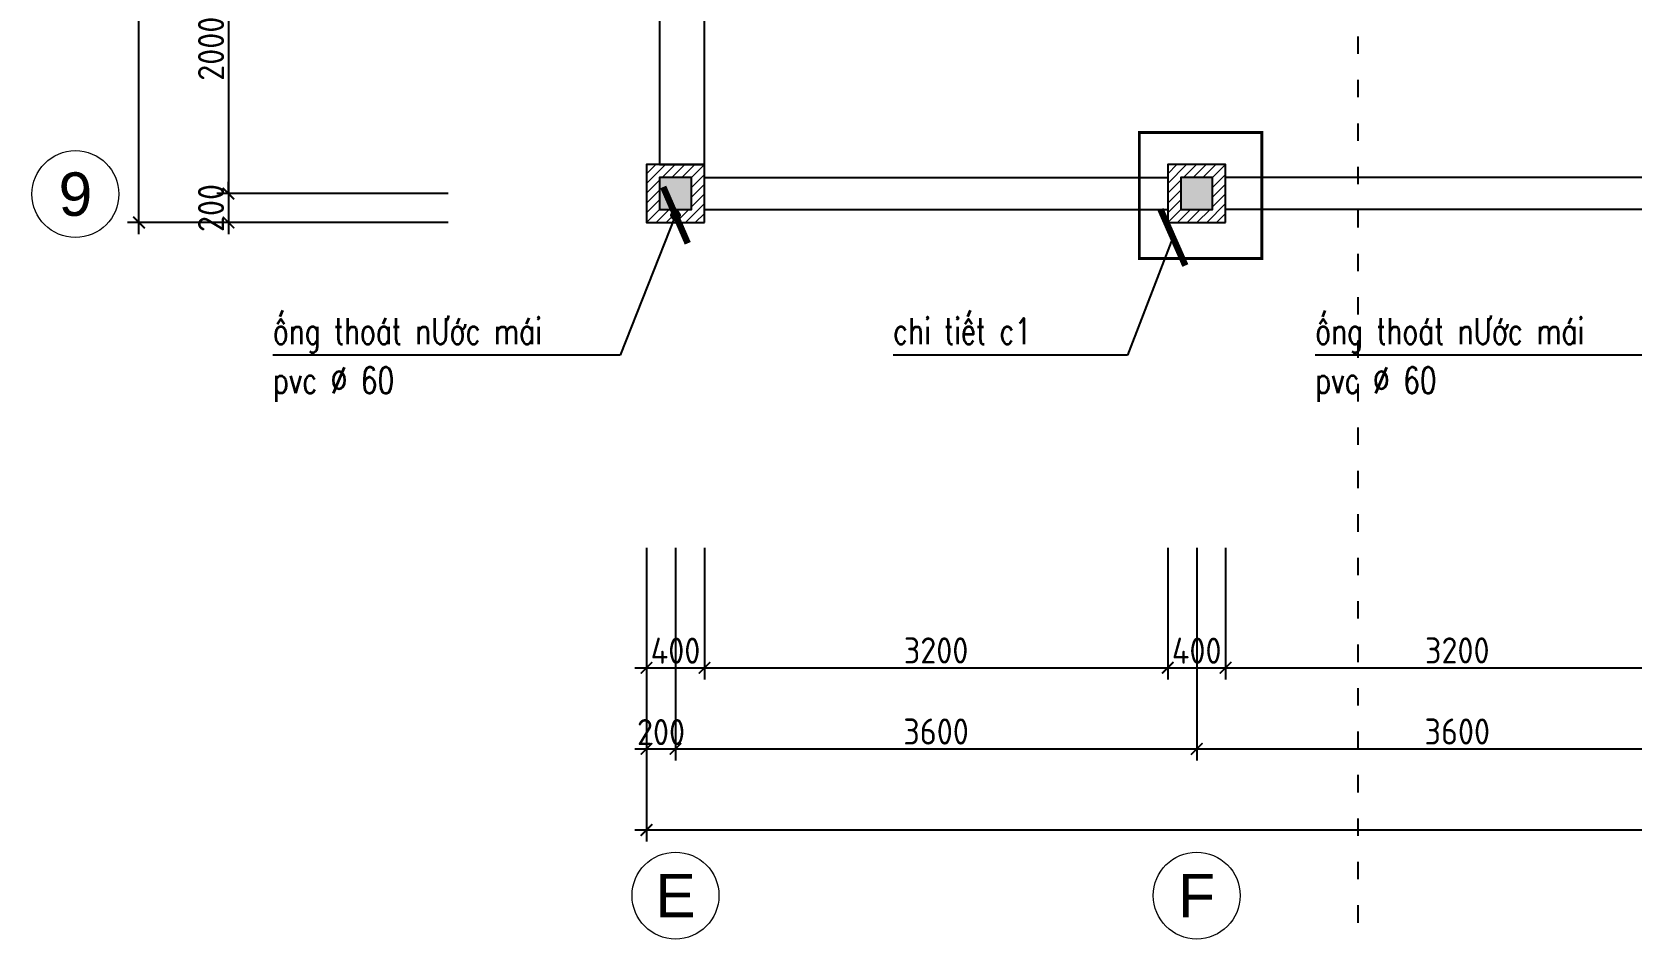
# Model space of a CAD drawing. Header units: inches. Extents: x 7154 to 95401, y -113037 to 84761.
# Drawn here: x 32813 to 43858, y -23111 to -16847 of the extents above; entities that cross this region are included whole.
import ezdxf
from ezdxf.enums import TextEntityAlignment as Align

# ---------------------------------------------------------------- set-up
doc = ezdxf.new("R2010")
doc.units = ezdxf.units.IN
doc.header["$MEASUREMENT"] = 0
doc.linetypes.add('ACAD_ISO03W100', pattern=[30, 12, -18])
doc.linetypes.add('HIDDEN2', pattern=[0.1875, 0.125, -0.0625])
doc.layers.get('DEFPOINTS').update_dxf_attribs({"color": 2})
for name, color, linetype in [('1', 1, 'Continuous'), ('Dim', 144, 'Continuous'), ('HATCH', 8, 'Continuous'), ('TEXT', 2, 'Continuous'), ('THAY', 9, 'Continuous'), ('tuong', 4, 'Continuous')]:
    doc.layers.add(name, color=color, linetype=linetype)
for name, color, linetype, lineweight in [('HACTH', 252, 'Continuous', 5), ('KHUAT', 254, 'HIDDEN2', 15), ('ZONES', 7, 'Continuous', 18)]:
    doc.layers.add(name, color=color, linetype=linetype, lineweight=lineweight)
doc.styles.add('ARIALH', font='VnArialH.TTF')
doc.styles.add('ISOCP', font='isocp.shx')
doc.styles.add('VNSIMLI', font='vnsimli.shx', dxfattribs={"width": 0.75})
doc.dimstyles.new('1-100', dxfattribs={"dimtxt": 180, "dimasz": 80, "dimexe": 80, "dimexo": 0, "dimgap": 30, "dimtad": 1, "dimdec": 0, "dimzin": 0, "dimdsep": 46, "dimtxsty": 'ISOCP', "dimblk1": 'ARCHTICK', "dimblk2": 'ARCHTICK', "dimsah": 1, "dimcen": 0.09, "dimdle": 80, "dimclrd": 8, "dimclre": 8, "dimclrt": 6, "dimadec": 0, "dimazin": 0, "dimtfac": 1, "dimtdec": 0, "dimtix": 1, "dimtmove": 2, "dimatfit": 3, "dimldrblk": 'ARCHTICK', "dimfxl": 80, "dimtolj": 1, "dimtzin": 0, "dimarcsym": 0})
doc.dimstyles.new('100x2nn', dxfattribs={"dimscale": 2, "dimtxt": 180, "dimasz": 80, "dimexe": 80, "dimexo": 0, "dimgap": 30, "dimtad": 1, "dimdec": 0, "dimzin": 0, "dimdsep": 46, "dimtxsty": 'ISOCP', "dimblk1": 'ARCHTICK', "dimblk2": 'ARCHTICK', "dimsah": 1, "dimcen": 0.09, "dimdle": 80, "dimclrd": 8, "dimclre": 8, "dimclrt": 7, "dimadec": 0, "dimazin": 0, "dimtfac": 1, "dimtdec": 0, "dimtmove": 2, "dimatfit": 3, "dimldrblk": 'ARCHTICK', "dimfxl": 80, "dimtolj": 1, "dimtzin": 0, "dimarcsym": 0})

# ---------------------------------------------------------------- blocks, each defined once
blk = doc.blocks.new('AXIS')
at = {"layer": 'ZONES'}
blk.add_circle((0, 0), 300, dxfattribs=at)
at = {"layer": 'ZONES', "style": 'ARIALH'}
blk.add_attdef('TENTRUCDINHVI', text='', height=300, dxfattribs=at).set_placement((0, 0), align=Align.MIDDLE)
blk = doc.blocks.new('_ArchTick')
at = {"color": 0, "linetype": 'ByBlock', "const_width": 0.15}
blk.add_lwpolyline([(-0.5, -0.5), (0.5, 0.5)], dxfattribs=at)
blk = doc.blocks.new('*D265')
at = {"layer": 'DEFPOINTS', "color": 0}
for p in [(37058, -20409), (37458, -20409), (37458, -21238)]:
    blk.add_point(p, dxfattribs=at)
at = {"layer": 'Dim', "color": 8, "lineweight": -2}
for p, q in [((37058, -20409), (37058, -21318)), ((37458, -20409), (37458, -21318)), ((36978, -21238), (37538, -21238))]:
    blk.add_line(p, q, dxfattribs=at)
at = {"layer": 'Dim', "color": 8, "lineweight": -2, "xscale": 80, "yscale": 80, "zscale": 80, "rotation": 180}
blk.add_blockref('_ArchTick', (37058, -21238), dxfattribs=at)
at = {"layer": 'Dim', "color": 8, "lineweight": -2, "xscale": 80, "yscale": 80, "zscale": 80}
blk.add_blockref('_ArchTick', (37458, -21238), dxfattribs=at)
at = {"layer": 'Dim', "color": 6, "insert": (37258, -21120), "char_height": 180, "attachment_point": 5, "style": 'ISOCP'}
blk.add_mtext('\\A1;400', dxfattribs=at)
blk = doc.blocks.new('*D266')
at = {"layer": 'DEFPOINTS', "color": 0}
for p in [(37458, -20409), (40658, -20409), (40658, -21238)]:
    blk.add_point(p, dxfattribs=at)
at = {"layer": 'Dim', "color": 8, "lineweight": -2}
for p, q in [((37458, -20409), (37458, -21318)), ((40658, -20409), (40658, -21318)), ((37378, -21238), (40738, -21238))]:
    blk.add_line(p, q, dxfattribs=at)
at = {"layer": 'Dim', "color": 8, "lineweight": -2, "xscale": 80, "yscale": 80, "zscale": 80, "rotation": 180}
blk.add_blockref('_ArchTick', (37458, -21238), dxfattribs=at)
at = {"layer": 'Dim', "color": 8, "lineweight": -2, "xscale": 80, "yscale": 80, "zscale": 80}
blk.add_blockref('_ArchTick', (40658, -21238), dxfattribs=at)
at = {"layer": 'Dim', "color": 6, "insert": (39058, -21118), "char_height": 180, "attachment_point": 5, "style": 'ISOCP'}
blk.add_mtext('\\A1;3200', dxfattribs=at)
blk = doc.blocks.new('*D267')
at = {"layer": 'DEFPOINTS', "color": 0}
for p in [(40658, -20409), (41058, -20409), (41058, -21238)]:
    blk.add_point(p, dxfattribs=at)
at = {"layer": 'Dim', "color": 8, "lineweight": -2}
for p, q in [((40658, -20409), (40658, -21318)), ((41058, -20409), (41058, -21318)), ((40578, -21238), (41138, -21238))]:
    blk.add_line(p, q, dxfattribs=at)
at = {"layer": 'Dim', "color": 8, "lineweight": -2, "xscale": 80, "yscale": 80, "zscale": 80, "rotation": 180}
blk.add_blockref('_ArchTick', (40658, -21238), dxfattribs=at)
at = {"layer": 'Dim', "color": 8, "lineweight": -2, "xscale": 80, "yscale": 80, "zscale": 80}
blk.add_blockref('_ArchTick', (41058, -21238), dxfattribs=at)
at = {"layer": 'Dim', "color": 6, "insert": (40858, -21120), "char_height": 180, "attachment_point": 5, "style": 'ISOCP'}
blk.add_mtext('\\A1;400', dxfattribs=at)
blk = doc.blocks.new('*D268')
at = {"layer": 'DEFPOINTS', "color": 0}
for p in [(41058, -20409), (44258, -20409), (44258, -21238)]:
    blk.add_point(p, dxfattribs=at)
at = {"layer": 'Dim', "color": 8, "lineweight": -2}
for p, q in [((41058, -20409), (41058, -21318)), ((44258, -20409), (44258, -21318)), ((40978, -21238), (44338, -21238))]:
    blk.add_line(p, q, dxfattribs=at)
at = {"layer": 'Dim', "color": 8, "lineweight": -2, "xscale": 80, "yscale": 80, "zscale": 80, "rotation": 180}
blk.add_blockref('_ArchTick', (41058, -21238), dxfattribs=at)
at = {"layer": 'Dim', "color": 8, "lineweight": -2, "xscale": 80, "yscale": 80, "zscale": 80}
blk.add_blockref('_ArchTick', (44258, -21238), dxfattribs=at)
at = {"layer": 'Dim', "color": 6, "insert": (42658, -21118), "char_height": 180, "attachment_point": 5, "style": 'ISOCP'}
blk.add_mtext('\\A1;3200', dxfattribs=at)
blk = doc.blocks.new('*D283')
at = {"layer": 'DEFPOINTS', "color": 0}
for p in [(37058, -20409), (37258, -20409), (37258, -21798)]:
    blk.add_point(p, dxfattribs=at)
at = {"layer": 'Dim', "color": 8, "lineweight": -2}
for p, q in [((37058, -20409), (37058, -21878)), ((37258, -20409), (37258, -21878)), ((36978, -21798), (37338, -21798))]:
    blk.add_line(p, q, dxfattribs=at)
at = {"layer": 'Dim', "color": 8, "lineweight": -2, "xscale": 80, "yscale": 80, "zscale": 80, "rotation": 180}
blk.add_blockref('_ArchTick', (37058, -21798), dxfattribs=at)
at = {"layer": 'Dim', "color": 8, "lineweight": -2, "xscale": 80, "yscale": 80, "zscale": 80}
blk.add_blockref('_ArchTick', (37258, -21798), dxfattribs=at)
at = {"layer": 'Dim', "color": 6, "insert": (37158, -21682), "char_height": 180, "attachment_point": 5, "style": 'ISOCP'}
blk.add_mtext('\\A1;200', dxfattribs=at)
blk = doc.blocks.new('*D284')
at = {"layer": 'DEFPOINTS', "color": 0}
for p in [(37258, -20409), (40858, -20409), (40858, -21798)]:
    blk.add_point(p, dxfattribs=at)
at = {"layer": 'Dim', "color": 8, "lineweight": -2}
for p, q in [((37258, -20409), (37258, -21878)), ((40858, -20409), (40858, -21878)), ((37178, -21798), (40938, -21798))]:
    blk.add_line(p, q, dxfattribs=at)
at = {"layer": 'Dim', "color": 8, "lineweight": -2, "xscale": 80, "yscale": 80, "zscale": 80, "rotation": 180}
blk.add_blockref('_ArchTick', (37258, -21798), dxfattribs=at)
at = {"layer": 'Dim', "color": 8, "lineweight": -2, "xscale": 80, "yscale": 80, "zscale": 80}
blk.add_blockref('_ArchTick', (40858, -21798), dxfattribs=at)
at = {"layer": 'Dim', "color": 6, "insert": (39058, -21678), "char_height": 180, "attachment_point": 5, "style": 'ISOCP'}
blk.add_mtext('\\A1;3600', dxfattribs=at)
blk = doc.blocks.new('*D285')
at = {"layer": 'DEFPOINTS', "color": 0}
for p in [(40858, -20409), (44458, -20409), (44458, -21798)]:
    blk.add_point(p, dxfattribs=at)
at = {"layer": 'Dim', "color": 8, "lineweight": -2}
for p, q in [((40858, -20409), (40858, -21878)), ((44458, -20409), (44458, -21878)), ((40778, -21798), (44538, -21798))]:
    blk.add_line(p, q, dxfattribs=at)
at = {"layer": 'Dim', "color": 8, "lineweight": -2, "xscale": 80, "yscale": 80, "zscale": 80, "rotation": 180}
blk.add_blockref('_ArchTick', (40858, -21798), dxfattribs=at)
at = {"layer": 'Dim', "color": 8, "lineweight": -2, "xscale": 80, "yscale": 80, "zscale": 80}
blk.add_blockref('_ArchTick', (44458, -21798), dxfattribs=at)
at = {"layer": 'Dim', "color": 6, "insert": (42658, -21678), "char_height": 180, "attachment_point": 5, "style": 'ISOCP'}
blk.add_mtext('\\A1;3600', dxfattribs=at)
blk = doc.blocks.new('*D299')
at = {"layer": 'DEFPOINTS', "color": 0}
for p in [(35687, -15963), (34170, -17963), (35687, -17963)]:
    blk.add_point(p, dxfattribs=at)
at = {"layer": 'Dim', "color": 8, "lineweight": -2}
for p, q in [((34170, -15883), (34170, -18043)), ((35687, -15963), (34090, -15963)), ((35687, -17963), (34090, -17963))]:
    blk.add_line(p, q, dxfattribs=at)
at = {"layer": 'Dim', "color": 8, "lineweight": -2, "xscale": 80, "yscale": 80, "zscale": 80}
for p, rotation in [((34170, -15963), 90), ((34170, -17963), 270)]:
    blk.add_blockref('_ArchTick', p, dxfattribs=dict(at, rotation=rotation))
at = {"layer": 'Dim', "color": 6, "insert": (34050, -16963), "char_height": 180, "attachment_point": 5, "rotation": 90, "style": 'ISOCP'}
blk.add_mtext('\\A1;2000', dxfattribs=at)
blk = doc.blocks.new('*D301')
at = {"layer": 'DEFPOINTS', "color": 0}
for p in [(35687, -17963), (34170, -18163), (35687, -18163)]:
    blk.add_point(p, dxfattribs=at)
at = {"layer": 'Dim', "color": 8, "lineweight": -2}
for p, q in [((34170, -17963), (34170, -17883)), ((35687, -17963), (34090, -17963)), ((34170, -17963), (34170, -18163)), ((35687, -18163), (34090, -18163)), ((34170, -18163), (34170, -18243))]:
    blk.add_line(p, q, dxfattribs=at)
at = {"layer": 'Dim', "color": 8, "lineweight": -2, "xscale": 80, "yscale": 80, "zscale": 80}
for p, rotation in [((34170, -17963), 270), ((34170, -18163), 90)]:
    blk.add_blockref('_ArchTick', p, dxfattribs=dict(at, rotation=rotation))
at = {"layer": 'Dim', "color": 6, "insert": (34050, -18063), "char_height": 180, "attachment_point": 5, "rotation": 90, "style": 'ISOCP'}
blk.add_mtext('\\A1;200', dxfattribs=at)
blk = doc.blocks.new('*D302')
at = {"layer": 'DEFPOINTS', "color": 0}
for p in [(33552, -5883), (35687, -5883), (35687, -18163)]:
    blk.add_point(p, dxfattribs=at)
at = {"layer": 'Dim', "color": 8, "lineweight": -2}
for p, q in [((33552, -18243), (33552, -5803)), ((35687, -5883), (33472, -5883)), ((35687, -18163), (33472, -18163))]:
    blk.add_line(p, q, dxfattribs=at)
at = {"layer": 'Dim', "color": 8, "lineweight": -2, "xscale": 80, "yscale": 80, "zscale": 80}
for p, rotation in [((33552, -5883), 90), ((33552, -18163), 270)]:
    blk.add_blockref('_ArchTick', p, dxfattribs=dict(at, rotation=rotation))
at = {"layer": 'Dim', "color": 6, "insert": (33432, -12023), "char_height": 180, "attachment_point": 5, "rotation": 90, "style": 'ISOCP'}
blk.add_mtext('\\A1;12280', dxfattribs=at)
blk = doc.blocks.new('*D324')
at = {"layer": 'DEFPOINTS', "color": 0}
for p in [(37058, -20409), (66258, -20409), (66258, -22358)]:
    blk.add_point(p, dxfattribs=at)
at = {"layer": 'Dim', "color": 8, "lineweight": -2}
for p, q in [((37058, -20409), (37058, -22438)), ((66258, -20409), (66258, -22438)), ((36978, -22358), (66338, -22358))]:
    blk.add_line(p, q, dxfattribs=at)
at = {"layer": 'Dim', "color": 8, "lineweight": -2, "xscale": 80, "yscale": 80, "zscale": 80, "rotation": 180}
blk.add_blockref('_ArchTick', (37058, -22358), dxfattribs=at)
at = {"layer": 'Dim', "color": 8, "lineweight": -2, "xscale": 80, "yscale": 80, "zscale": 80}
blk.add_blockref('_ArchTick', (66258, -22358), dxfattribs=at)
at = {"layer": 'Dim', "color": 6, "insert": (51658, -22238), "char_height": 180, "attachment_point": 5, "style": 'ISOCP'}
blk.add_mtext('\\A1;29200', dxfattribs=at)

msp = doc.modelspace()

# ---------------------------------------------------------------- hatches: boundary and pattern name
at = {"layer": 'HACTH'}
h = msp.add_hatch(dxfattribs=at)
h.set_pattern_fill('ANSI31', color=256, scale=15, style=0)
h.set_pattern_definition([(45, (37058.09, -18163.284), (-33.676, 33.676), [])])
h.paths.add_polyline_path([(37458.1, -17763.3), (37148.1, -17763.3), (37058.1, -17763.3), (37058.1, -18163.3), (37458.1, -18163.3)])
h.paths.add_polyline_path([(37368.1, -18073.3), (37148.1, -18073.3), (37148.1, -17853.3), (37368.1, -17853.3)], flags=16)
h.paths.add_polyline_path([(37288.1, -18112.1, -1), (37228.1, -18112.1, -1)], flags=16)
h = msp.add_hatch(dxfattribs=at)
h.set_pattern_fill('ANSI31', color=256, scale=15, style=0)
h.set_pattern_definition([(45, (40658.09, -18163.284), (-33.676, 33.676), [])])
h.paths.add_polyline_path([(41058.1, -17763.3), (40658.1, -17763.3), (40658.1, -18163.3), (41058.1, -18163.3)])
h.paths.add_polyline_path([(40968.1, -17853.3), (40968.1, -18073.3), (40748.1, -18073.3), (40748.1, -17853.3)], flags=16)
at = {"layer": 'HATCH'}
for points in [[(37368.1, -17853.3), (37148.1, -17853.3), (37148.1, -18073.3), (37368.1, -18073.3)], [(40968.1, -17853.3), (40748.1, -17853.3), (40748.1, -18073.3), (40968.1, -18073.3)]]:
    msp.add_hatch(color=256, dxfattribs=at).paths.add_polyline_path(points)

# ---------------------------------------------------------------- linework, layer by layer
at = {"layer": '1', "linetype": 'ACAD_ISO03W100', "ltscale": 10}
msp.add_line((41973.9, -22998.2), (41973.9, -3204.6), dxfattribs=at)
at = {"layer": 'KHUAT', "color": 1, "ltscale": 1000, "const_width": 20}
msp.add_lwpolyline([(40461.6, -17541.5), (41308.8, -17541.5), (41308.8, -18411.7), (40461.6, -18411.7)], close=True, dxfattribs=at)
at = {"layer": 'THAY', "ltscale": 400}
for p, q in [((37458.1, -17853.3), (40658.1, -17853.3)), ((44258.1, -17853.3), (41058.1, -17853.3)), ((37458.1, -18073.3), (40658.1, -18073.3)), ((44258.1, -18073.3), (41058.1, -18073.3))]:
    msp.add_line(p, q, dxfattribs=at)
msp.add_lwpolyline([(37148.1, -17763.3), (37458.1, -17763.3), (37458.1, -16183.3), (37148.1, -16183.3)], close=True, dxfattribs=at)
at = {"layer": 'tuong'}
for points in [[(37458.1, -18163.3), (37458.1, -17763.3), (37058.1, -17763.3), (37058.1, -18163.3)], [(41058.1, -18163.3), (41058.1, -17763.3), (40658.1, -17763.3), (40658.1, -18163.3)], [(37148.1, -18073.3), (37368.1, -18073.3), (37368.1, -17853.3), (37148.1, -17853.3)], [(40748.1, -18073.3), (40968.1, -18073.3), (40968.1, -17853.3), (40748.1, -17853.3)]]:
    msp.add_lwpolyline(points, close=True, dxfattribs=at)
msp.add_circle((37258.1, -18112.1), 30, dxfattribs=at)

# ---------------------------------------------------------------- block references
at = {"layer": 'ZONES'}
for p, values in [((33113.1, -17966.8), {'TENTRUCDINHVI': '9'}), ((37258.1, -22810.9), {'TENTRUCDINHVI': 'e'}), ((40858.1, -22810.9), {'TENTRUCDINHVI': 'f'})]:
    msp.add_blockref('AXIS', p, dxfattribs=at).add_auto_attribs(values)

# ---------------------------------------------------------------- texts
at = {"layer": 'TEXT', "color": 7, "style": 'VNSIMLI', "width": 0.75}
for s, p in [('èng tho¸t n¦íc m¸i', (34476.8, -19002.7)), ('chi tiÕt c1', (38760.4, -19002.7)), ('èng tho¸t n¦íc m¸i', (41676.8, -19002.7)), ('pvc %%c 60', (34476.8, -19342.2)), ('pvc %%c 60', (41676.8, -19342.2))]:
    msp.add_text(s, height=180, dxfattribs=at).set_placement(p)

# ---------------------------------------------------------------- dimensions: what is measured, and where the dimension line sits
at = {"layer": 'Dim'}
for base, p1, p2, picture, middle in [((33552.3, -5883.3), (35687.1, -18163.3), (35687.1, -5883.3), '*D302', (33432.3, -12023.3)), ((34169.6, -17963.3), (35687.1, -15963.3), (35687.1, -17963.3), '*D299', (34049.6, -16963.3)), ((34169.6, -18163.3), (35687.1, -17963.3), (35687.1, -18163.3), '*D301', (34049.6, -18063.3))]:
    dim = msp.add_linear_dim(base=base, p1=p1, p2=p2, angle=90, dimstyle='1-100', dxfattribs=at)
    dim.commit()
    dim.dimension.update_dxf_attribs({"geometry": picture, "text_midpoint": middle})
for base, p1, p2, picture, middle in [((37258.1, -21797.8), (37058.1, -20408.6), (37258.1, -20408.6), '*D283', (37158.1, -21681.9)), ((37458.1, -21238), (37058.1, -20408.6), (37458.1, -20408.6), '*D265', (37258.1, -21120.2)), ((41058.1, -21238), (40658.1, -20408.6), (41058.1, -20408.6), '*D267', (40858.1, -21120.2))]:
    dim = msp.add_linear_dim(base=base, p1=p1, p2=p2, dimstyle='1-100', dxfattribs=at)
    dim.commit()
    dim.dimension.update_dxf_attribs({"geometry": picture, "text_midpoint": middle, "dimtype": 160})
for base, p1, p2, picture, middle in [((66258.1, -22357.7), (37058.1, -20408.6), (66258.1, -20408.6), '*D324', (51658.1, -22237.7)), ((40858.1, -21797.8), (37258.1, -20408.6), (40858.1, -20408.6), '*D284', (39058.1, -21677.8)), ((40658.1, -21238), (37458.1, -20408.6), (40658.1, -20408.6), '*D266', (39058.1, -21117.9)), ((44458.1, -21797.8), (40858.1, -20408.6), (44458.1, -20408.6), '*D285', (42658.1, -21677.8)), ((44258.1, -21238), (41058.1, -20408.6), (44258.1, -20408.6), '*D268', (42658.1, -21117.9))]:
    dim = msp.add_linear_dim(base=base, p1=p1, p2=p2, dimstyle='1-100', dxfattribs=at)
    dim.commit()
    dim.dimension.update_dxf_attribs({"geometry": picture, "text_midpoint": middle})

# ---------------------------------------------------------------- leaders
at = {"layer": 'ZONES', "linetype": 'Continuous'}
for points in [[(37258.1, -18112.1), (36876.8, -19079.5), (34477, -19079.5)], [(44458.1, -18112.1), (44076.8, -19079.5), (41677, -19079.5)], [(40693.8, -18266.2), (40379.3, -19079.5), (38760.6, -19079.5)]]:
    msp.add_leader(points, dimstyle='100x2nn', override={"dimasz": 150, "dimtad": 0}, dxfattribs=at)

doc.saveas('drawing.dxf')
